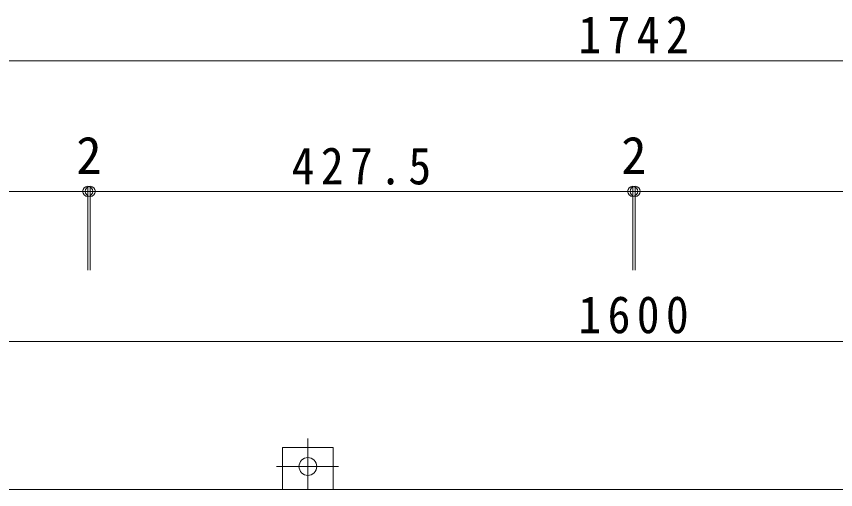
# Model space of a CAD drawing. Units: millimetres at full size, sheet at 1:10. Extents: x -2620 to 2735, y -1962 to 1870.
# Drawn here: x -1822 to -1177, y 1159 to 1531 of the extents above; entities that cross this region are included whole.
import ezdxf
from ezdxf.enums import TextEntityAlignment as Align

# ---------------------------------------------------------------- set-up
doc = ezdxf.new("R2010")
doc.units = ezdxf.units.MM
doc.header["$LTSCALE"] = 10
doc.header["$PDMODE"] = 32
doc.header["$PDSIZE"] = 8
doc.linetypes.add('CHAIN1', pattern=[8, 5, -1, 1, -1])
for name, color, linetype, lineweight in [('0-3', 2, 'Continuous', 9), ('0-E', 3, 'Continuous', 9), ('0-F', 7, 'Continuous', 9)]:
    doc.layers.add(name, color=color, linetype=linetype, lineweight=lineweight)
doc.styles.add('ＭＳ ゴシック', font='')
doc.styles.get('ＭＳ ゴシック').set_extended_font_data('MS Gothic')

msp = doc.modelspace()

# ---------------------------------------------------------------- linework, layer by layer
at = {"layer": '0-3'}
msp.add_line((-464.65, 1158.55), (-2206.65, 1158.55), dxfattribs=at)
at = {"layer": '0-E', "linetype": 'CHAIN1'}
for p, q in [((-1592.65, 1198.91), (-1592.65, 1158.75)), ((-1617.49, 1176.75), (-1568.61, 1176.75))]:
    msp.add_line(p, q, dxfattribs=at)
at = {"layer": '0-E'}
for p, q in [((-1612.65, 1158.55), (-1612.65, 1191.75)), ((-1612.65, 1191.75), (-1572.65, 1191.75)), ((-1572.65, 1158.55), (-1572.65, 1191.75))]:
    msp.add_line(p, q, dxfattribs=at)
msp.add_circle((-1592.65, 1176.75), 7, dxfattribs=at)
at = {"layer": '0-F'}
for p, q in [((-2206.65, 1496.27), (-464.65, 1496.27)), ((-1766.15, 1396.47), (-1766.15, 1331.42)), ((-1764.15, 1396.47), (-1764.15, 1331.42)), ((-1336.65, 1396.47), (-1336.65, 1331.42)), ((-1334.65, 1396.47), (-1334.65, 1331.42)), ((-2193.65, 1393.47), (-1766.15, 1393.47)), ((-1766.15, 1393.47), (-1764.15, 1393.47)), ((-1764.15, 1393.47), (-1336.65, 1393.47)), ((-1336.65, 1393.47), (-1334.65, 1393.47)), ((-1334.65, 1393.47), (-907.15, 1393.47)), ((-2135.65, 1275.27), (-535.65, 1275.27))]:
    msp.add_line(p, q, dxfattribs=at)
for p in [(-1766.15, 1393.47), (-1764.15, 1393.47), (-1336.65, 1393.47), (-1334.65, 1393.47)]:
    msp.add_point(p, dxfattribs=at)

# ---------------------------------------------------------------- texts
at = {"layer": '0-F', "color": 2, "style": 'ＭＳ ゴシック'}
for p in [(-1775.15, 1398.47), (-1345.65, 1398.47)]:
    msp.add_text('2', height=29.33, dxfattribs=at).set_placement(p, align=Align.BOTTOM_LEFT)
at = {"layer": '0-F', "color": 2, "char_height": 29.33, "attachment_point": 7, "style": 'ＭＳ ゴシック'}
for s, insert in [('\\T1.28;\\W0.9;1742', (-1379.4, 1502.27)), ('\\T1.28;\\W0.9;427.5', (-1605.4, 1398.47)), ('\\T1.28;\\W0.9;1600', (-1379.4, 1281.27))]:
    msp.add_mtext(s, dxfattribs=dict(at, insert=insert))

doc.saveas('drawing.dxf')
